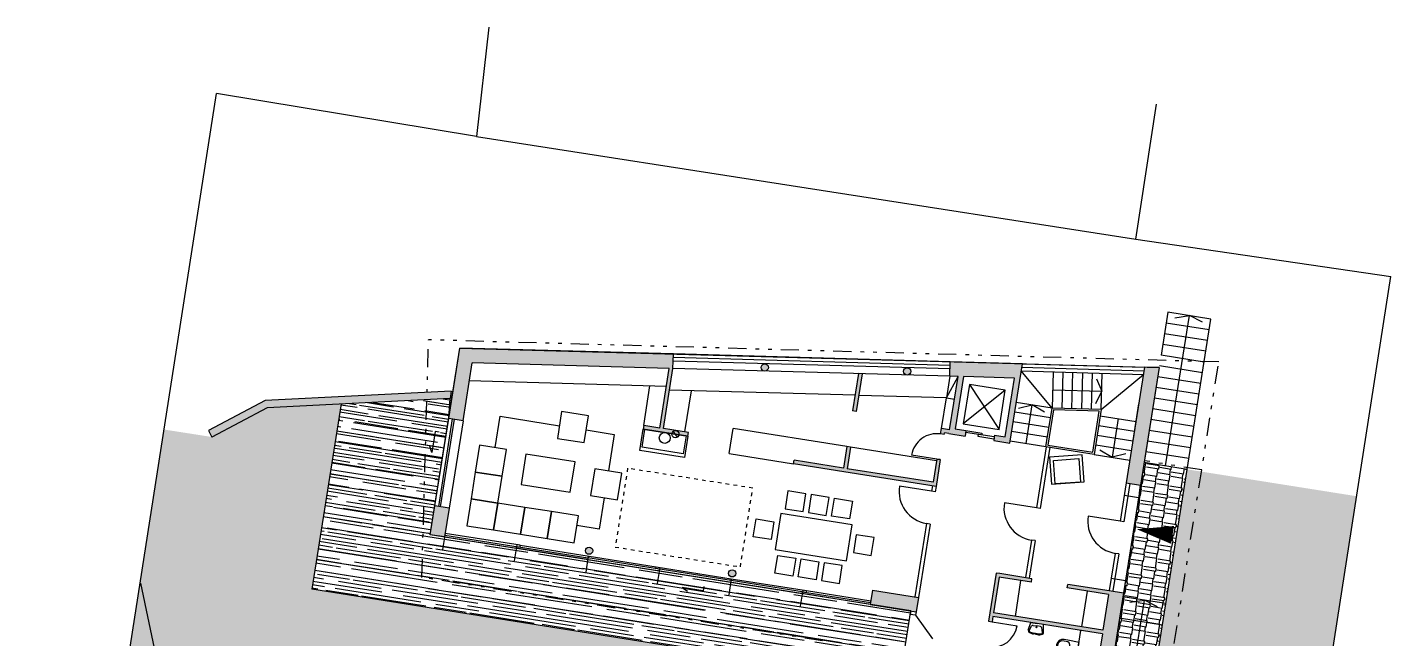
# Model space of a CAD drawing. Extents: x -640655 to -640254, y -1045449 to -1045159.
# Drawn here: x -640510.76 to -640473.11, y -1045379.89 to -1045363.01 of the extents above; entities that cross this region are included whole.
import ezdxf

# ---------------------------------------------------------------- set-up
doc = ezdxf.new("R2010")
doc.units = 0
doc.header["$MEASUREMENT"] = 0
doc.linetypes.add('DASHED1', pattern=[1, 0.3, -0.4, 0.3])
doc.linetypes.add('DIVIDE', pattern=[1.25, 0.5, -0.25, 0, -0.25, 0, -0.25])
doc.layers.get('0').update_dxf_attribs({"linetype": 'CONTINUOUS'})
doc.layers.add('FLOATING-WINDOWS', color=2, linetype='CONTINUOUS', plot=False)
for name, color, linetype in [('T_nabytek', 5, 'CONTINUOUS'), ('T_srafa', 8, 'CONTINUOUS'), ('T_tenka', 4, 'CONTINUOUS'), ('T_tlusta', 1, 'CONTINUOUS'), ('T_zarizovaky', 3, 'CONTINUOUS')]:
    doc.layers.add(name, color=color, linetype=linetype)
pattern_1 = [(80.999936149, (0, 0), (-0.088167652584, 0.121352647379), [0.028125, -0.18400703445]), (35.999936149, (0, 0), (-0.088167652607, 0.121352647411), [0.028125, -0.121875]), (125.999936149, (0, 0), (-0.121352647411, -0.088167652607), [0.028125, -0.121875])]

# ---------------------------------------------------------------- blocks, each defined once
blk = doc.blocks.new('CA0212B2$')
at = {"color": 0, "linetype": 'Continuous'}
for p, q in [((0, 0.166), (0.312, 0.179)), ((0, -0.166), (0, 0.166)), ((0.23, 0), (0.24, 0.058)), ((0.24, -0.058), (0.23, 0)), ((0.24, 0.058), (0.257, 0.083)), ((0.257, 0.083), (0.272, 0.11)), ((0.272, 0.11), (0.313, 0.136)), ((0.312, 0.179), (0.415, 0.18)), ((0.313, 0.136), (0.416, 0.139)), ((0.415, 0.18), (0.487, 0.169)), ((0.416, 0.139), (0.489, 0.13)), ((0.487, 0.169), (0.549, 0.131)), ((0.489, 0.13), (0.536, 0.101)), ((0.536, 0.101), (0.568, 0.055)), ((0.549, 0.131), (0.59, 0.071)), ((0.568, 0.055), (0.58, 0)), ((0.58, 0), (0.568, -0.055)), ((0.59, 0.071), (0.605, 0)), ((0.605, 0), (0.59, -0.071)), ((0.312, -0.179), (0, -0.166)), ((0.272, -0.11), (0.24, -0.058)), ((0.313, -0.136), (0.272, -0.11)), ((0.415, -0.18), (0.312, -0.179)), ((0.416, -0.139), (0.313, -0.136)), ((0.487, -0.169), (0.415, -0.18)), ((0.489, -0.13), (0.416, -0.139)), ((0.549, -0.131), (0.487, -0.169)), ((0.536, -0.101), (0.489, -0.13)), ((0.568, -0.055), (0.536, -0.101)), ((0.59, -0.071), (0.549, -0.131))]:
    blk.add_line(p, q, dxfattribs=at)
blk = doc.blocks.new('CA0336B2$')
at = {"color": 0}
for p, q in [((-0.178, -0.188), (-0.151, 0)), ((-0.151, 0), (0, 0)), ((0.151, 0), (0, 0)), ((0.178, -0.188), (0.151, 0)), ((-0.159, -0.191), (-0.118, -0.077)), ((-0.088, -0.057), (0, -0.057)), ((0, -0.233), (-0.044, -0.233)), ((0, -0.252), (-0.044, -0.252)), ((-0.038, -0.233), (0, -0.233)), ((0.088, -0.057), (0, -0.057)), ((0.038, -0.233), (0, -0.233)), ((0, -0.233), (0.044, -0.233)), ((0, -0.252), (0.044, -0.252)), ((0.159, -0.191), (0.118, -0.077))]:
    blk.add_line(p, q, dxfattribs=at)
blk.add_circle((0, -0.088), 0.0126, dxfattribs=at)
for centre, radius, start, end in [((-0.142, -0.194), 0.036, 170.4672, 244.9424), ((-0.142, -0.194), 0.0171, 169.7937, 244.9424), ((-0.044, 0.016), 0.268, 244.9424, 270), ((-0.044, 0.016), 0.249, 244.9424, 270), ((-0.088, -0.088), 0.0315, 90, 159.9708), ((0.044, 0.016), 0.249, 270, 295.0576), ((0.044, 0.016), 0.268, 270, 295.0576), ((0.088, -0.088), 0.0315, 20.0292, 90), ((0.142, -0.194), 0.0171, 295.0576, 10.2063), ((0.142, -0.194), 0.036, 295.0576, 9.5328)]:
    blk.add_arc(centre, radius, start, end, dxfattribs=at)

msp = doc.modelspace()

# ---------------------------------------------------------------- hatches: boundary and pattern name
at = {"layer": 'T_srafa', "linetype": 'Continuous'}
for points in [[(-640498.816, -1045371.862), (-640499.124, -1045373.806), (-640498.729, -1045373.868), (-640498.476, -1045372.271), (-640493.033, -1045372.423), (-640493.294, -1045374.07), (-640493.738, -1045373.999), (-640493.754, -1045374.098), (-640492.519, -1045374.293), (-640492.504, -1045374.195), (-640493.195, -1045374.085), (-640492.932, -1045372.426), (-640492.921, -1045372.026)], [(-640485.275, -1045372.24), (-640485.287, -1045372.64), (-640485.06, -1045372.646), (-640485.293, -1045374.122), (-640485.516, -1045374.087), (-640485.539, -1045374.235), (-640485.44, -1045374.25), (-640485.433, -1045374.201), (-640485.309, -1045374.22), (-640484.865, -1045374.291), (-640484.841, -1045374.143), (-640485.137, -1045374.096), (-640484.909, -1045372.65), (-640483.497, -1045372.69), (-640483.755, -1045374.315), (-640484.051, -1045374.268), (-640484.074, -1045374.416), (-640483.63, -1045374.486), (-640483.283, -1045372.295)], [(-640487.807, -1045372.569), (-640487.969, -1045373.597), (-640487.87, -1045373.612), (-640487.706, -1045372.572)], [(-640479.906, -1045372.39), (-640480.412, -1045375.586), (-640480.017, -1045375.648), (-640479.503, -1045372.401)], [(-640489.588, -1045374.96), (-640489.603, -1045375.059), (-640485.667, -1045375.682), (-640485.55, -1045374.942), (-640485.649, -1045374.926), (-640485.75, -1045375.568), (-640488.121, -1045375.193), (-640488.027, -1045374.6), (-640488.126, -1045374.584), (-640488.22, -1045375.177)], [(-640487.421, -1045378.543), (-640487.484, -1045378.938), (-640486.215, -1045379.139), (-640486.152, -1045378.744)]]:
    msp.add_hatch(color=256, dxfattribs=at).paths.add_polyline_path(points)
h = msp.add_hatch(color=256, dxfattribs=at)
h.dxf.hatch_style = 1
h.paths.add_polyline_path([(-640490.495, -1045372.382, 1), (-640490.298, -1045372.413, 1)])
h.paths.add_polyline_path([(-640486.564, -1045372.492, 1), (-640486.367, -1045372.523, 1)])
h = msp.add_hatch(color=256, dxfattribs=at)
h.dxf.hatch_style = 1
h.paths.add_polyline_path([(-640505.755, -1045374.141), (-640505.661, -1045374.318), (-640504.14, -1045373.51), (-640499.087, -1045373.253), (-640499.055, -1045373.051), (-640504.194, -1045373.312)])
h = msp.add_hatch(dxfattribs=at)
h.set_pattern_fill('GRASS', color=256, scale=0.15, style=0)
h.set_pattern_definition(pattern_1)
h.paths.add_polyline_path([(-640488.923, -1045380.735), (-640502.908, -1045378.52), (-640502.098, -1045373.406), (-640504.14, -1045373.51), (-640505.661, -1045374.318), (-640506.984, -1045374.112), (-640507.637, -1045378.305), (-640504.727, -1045392.154), (-640491.074, -1045394.316)])
h = msp.add_hatch(dxfattribs=at)
h.set_pattern_fill('AR-RROOF', color=256, scale=0.3, style=0)
h.set_pattern_definition([(350.99993615, (0, 0), (0.69880485945, 0.193058976496), [4.5, -0.6, 1.5, -0.3]), (350.99993615, (0.41755, 0.08574), (-0.23388865915, 0.44101824806), [0.9, -0.099, 1.8, -0.225]), (350.999936149, (0.18804, 0.2284), (1.57223708808, -0.045514161123), [2.4, -0.42, 1.2, -0.3])])
h.paths.add_polyline_path([(-640499.728, -1045373.286), (-640502.098, -1045373.406), (-640502.908, -1045378.52), (-640488.923, -1045380.735), (-640491.136, -1045394.711), (-640491.627, -1045397.812), (-640491.84, -1045399.156), (-640484.334, -1045400.345), (-640484.31, -1045400.196), (-640491.669, -1045399.031), (-640491.606, -1045398.636), (-640484.248, -1045399.801), (-640483.67, -1045396.152), (-640489.226, -1045395.272), (-640488.798, -1045379.945), (-640499.865, -1045378.192)])
h.paths.add_polyline_path([(-640488.643, -1045396.068, -1), (-640488.791, -1045396.044, -1)], flags=16)
h.paths.add_polyline_path([(-640499.087, -1045373.253), (-640499.728, -1045373.286), (-640499.865, -1045378.192), (-640488.798, -1045379.945), (-640489.226, -1045395.272), (-640483.67, -1045396.152), (-640483.618, -1045395.826), (-640486.026, -1045395.445), (-640486.046, -1045395.573), (-640486.194, -1045395.55), (-640486.186, -1045395.495), (-640488.741, -1045395.091), (-640488.75, -1045395.145), (-640488.898, -1045395.121), (-640488.878, -1045394.993), (-640486.363, -1045379.116), (-640499.632, -1045377.014), (-640499.038, -1045373.261)])
h.paths.add_polyline_path([(-640485.767, -1045399.974), (-640484.319, -1045400.203), (-640484.238, -1045399.692), (-640485.686, -1045399.462)], flags=24)
h = msp.add_hatch(dxfattribs=at)
h.set_pattern_fill('GRASS', color=256, scale=0.15, style=0)
h.set_pattern_definition(pattern_1)
h.paths.add_polyline_path([(-640474.055, -1045375.952), (-640478.733, -1045375.211), (-640480.352, -1045385.434), (-640480.056, -1045385.481), (-640481.894, -1045397.086), (-640477.455, -1045397.789)])
h.paths.add_polyline_path([(-640478.884, -1045383.906), (-640477.758, -1045384.084), (-640477.842, -1045384.618), (-640478.968, -1045384.439)], flags=24)
h = msp.add_hatch(dxfattribs=at)
h.set_pattern_fill('AR-RSHKE', color=256, scale=0.03, angle=90, style=0)
h.set_pattern_definition([(80.99993615, (0, 0), (-0.23589453207, 0.81189825085), [0.18, -0.15, 0.21, -0.09, 0.27, -0.12]), (80.99993615, (0.01334, 0.18013), (-0.23589453207, 0.81189825085), [0.15, -0.57, 0.12, -0.18]), (80.99993615, (0.1067, 0.52983), (-0.23589453207, 0.81189825085), [0.09, -0.93]), (170.99993615, (0, 0), (-0.395458809116, -0.195543678733), [0.345, -1.095]), (170.99993615, (0.02816, 0.17778), (-0.395458809116, -0.195543678733), [0.3375, -1.1025]), (170.99993615, (0.05162, 0.32594), (-0.395458809116, -0.195543678733), [0.315, -1.125]), (170.99993615, (0.1067, 0.52983), (-0.395458809116, -0.195543678733), [0.345, -1.095]), (170.99993615, (0.12078, 0.61872), (-0.395458809116, -0.195543678733), [0.345, -1.095]), (170.99993615, (0.1408, 0.88892), (-0.395458809116, -0.195543678733), [0.33, -1.11])])
h.paths.add_polyline_path([(-640478.832, -1045375.196), (-640479.918, -1045375.024), (-640480.505, -1045378.728), (-640479.419, -1045378.9)])
h.paths.add_polyline_path([(-640478.733, -1045375.211), (-640478.832, -1045375.196), (-640479.419, -1045378.9), (-640479.32, -1045378.915)])
h.paths.add_polyline_path([(-640479.912, -1045378.821), (-640480.505, -1045378.728), (-640480.599, -1045379.32), (-640480.006, -1045379.414)])
h.paths.add_polyline_path([(-640479.419, -1045378.9), (-640479.912, -1045378.821), (-640480.006, -1045379.414), (-640479.512, -1045379.492)])
h.paths.add_polyline_path([(-640479.32, -1045378.915), (-640479.419, -1045378.9), (-640479.512, -1045379.492), (-640479.414, -1045379.508)])
h.paths.add_polyline_path([(-640480.006, -1045379.414), (-640480.599, -1045379.32), (-640480.693, -1045379.913), (-640480.1, -1045380.007)])
h.paths.add_polyline_path([(-640479.512, -1045379.492), (-640480.006, -1045379.414), (-640480.1, -1045380.007), (-640479.606, -1045380.085)])
h.paths.add_polyline_path([(-640479.414, -1045379.508), (-640479.512, -1045379.492), (-640479.606, -1045380.085), (-640479.508, -1045380.1)])
h.paths.add_polyline_path([(-640480.1, -1045380.007), (-640480.693, -1045379.913), (-640480.787, -1045380.505), (-640480.194, -1045380.599)])
h.paths.add_polyline_path([(-640479.606, -1045380.085), (-640480.1, -1045380.007), (-640480.194, -1045380.599), (-640479.7, -1045380.677)])
h.paths.add_polyline_path([(-640479.508, -1045380.1), (-640479.606, -1045380.085), (-640479.7, -1045380.677), (-640479.601, -1045380.693)])
h.paths.add_polyline_path([(-640480.194, -1045380.599), (-640480.787, -1045380.505), (-640480.88, -1045381.098), (-640480.288, -1045381.192)])
h.paths.add_polyline_path([(-640479.7, -1045380.677), (-640480.194, -1045380.599), (-640480.288, -1045381.192), (-640479.794, -1045381.27)])
h.paths.add_polyline_path([(-640479.601, -1045380.693), (-640479.7, -1045380.677), (-640479.794, -1045381.27), (-640479.695, -1045381.286)])
h.paths.add_polyline_path([(-640480.303, -1045381.291), (-640480.896, -1045381.197), (-640480.974, -1045381.691), (-640480.382, -1045381.784)])
h.paths.add_polyline_path([(-640480.288, -1045381.192), (-640480.88, -1045381.098), (-640480.896, -1045381.197), (-640480.303, -1045381.291)])
h.paths.add_polyline_path([(-640479.794, -1045381.27), (-640480.288, -1045381.192), (-640480.303, -1045381.291), (-640479.81, -1045381.369)])
h.paths.add_polyline_path([(-640479.695, -1045381.286), (-640479.794, -1045381.27), (-640479.81, -1045381.369), (-640480.303, -1045381.291), (-640480.382, -1045381.784), (-640479.789, -1045381.878)])
h.paths.add_polyline_path([(-640480.382, -1045381.784), (-640480.974, -1045381.691), (-640481.068, -1045382.283), (-640480.476, -1045382.377)])
h.paths.add_polyline_path([(-640479.789, -1045381.878), (-640480.382, -1045381.784), (-640480.476, -1045382.377), (-640479.883, -1045382.471)])
h.paths.add_polyline_path([(-640480.476, -1045382.377), (-640481.068, -1045382.283), (-640481.162, -1045382.876), (-640480.569, -1045382.97)])
h.paths.add_polyline_path([(-640479.883, -1045382.471), (-640480.476, -1045382.377), (-640480.569, -1045382.97), (-640479.977, -1045383.064)])
h.paths.add_polyline_path([(-640480.569, -1045382.97), (-640481.162, -1045382.876), (-640481.256, -1045383.468), (-640480.663, -1045383.562)])
h.paths.add_polyline_path([(-640479.977, -1045383.064), (-640480.569, -1045382.97), (-640480.663, -1045383.562), (-640480.071, -1045383.656)])
h.paths.add_polyline_path([(-640480.071, -1045383.656), (-640481.256, -1045383.468), (-640481.537, -1045385.246), (-640480.352, -1045385.434)])
h = msp.add_hatch(color=256, dxfattribs=at)
h.dxf.hatch_style = 1
h.paths.add_polyline_path([(-640499.112, -1045376.285), (-640499.507, -1045376.222), (-640499.632, -1045377.014), (-640499.237, -1045377.077)])
h = msp.add_hatch(color=256, dxfattribs=at)
h.paths.add_polyline_path([(-640495.149, -1045377.471, 1), (-640495.346, -1045377.44, 1)])
h.paths.add_polyline_path([(-640491.198, -1045378.097, 1), (-640491.396, -1045378.066, 1)])
h = msp.add_hatch(dxfattribs=at)
h.set_pattern_fill('GRASS', color=256, scale=0.15, style=0)
h.set_pattern_definition(pattern_1)
h.paths.add_polyline_path([(-640500.286, -1045393.262), (-640504.788, -1045392.549), (-640504.727, -1045392.154), (-640507.637, -1045378.305), (-640510.726, -1045398.139), (-640509.186, -1045398.383), (-640505.205, -1045397.241), (-640505.166, -1045396.994), (-640500.411, -1045397.748)])
h.paths.add_polyline_path([(-640505.205, -1045397.241), (-640509.186, -1045398.383), (-640505.479, -1045398.97)])
h = msp.add_hatch(color=256, dxfattribs=at)
h.paths.add_polyline_path([(-640484.006, -1045378.072), (-640484.217, -1045379.405), (-640484.118, -1045379.421), (-640484.094, -1045379.273), (-640481.072, -1045379.751), (-640481.229, -1045380.739), (-640482.078, -1045380.605), (-640482.141, -1045381), (-640481.094, -1045381.165), (-640481.103, -1045381.227), (-640480.906, -1045381.258), (-640480.487, -1045378.615), (-640480.882, -1045378.553), (-640480.884, -1045378.566), (-640482.03, -1045378.385), (-640482.046, -1045378.483), (-640480.9, -1045378.665), (-640481.057, -1045379.653), (-640484.079, -1045379.174), (-640483.922, -1045378.186), (-640483.033, -1045378.327), (-640483.018, -1045378.228), (-640483.907, -1045378.087)])
h.paths.add_polyline_path([(-640484.326, -1045380.097), (-640484.412, -1045380.64), (-640484.215, -1045380.671), (-640484.152, -1045380.276), (-640484.251, -1045380.26), (-640484.227, -1045380.112)])

# ---------------------------------------------------------------- linework, layer by layer
at = {"linetype": 'Continuous'}
for p, q in [((-640485.381, -1045373.237), (-640485.06, -1045372.646)), ((-640492.806, -1045374.32), (-640492.924, -1045374.158))]:
    msp.add_line(p, q, dxfattribs=at)
msp.add_circle((-640492.865, -1045374.239), 0.1, dxfattribs=at)
at = {"layer": 'FLOATING-WINDOWS', "linetype": 'Continuous'}
for p, q in [((-640499.222, -1045376.978), (-640499.292, -1045377.42)), ((-640497.246, -1045377.291), (-640497.316, -1045377.733)), ((-640495.271, -1045377.604), (-640495.341, -1045378.046)), ((-640493.296, -1045377.917), (-640493.366, -1045378.359)), ((-640491.32, -1045378.229), (-640491.39, -1045378.672)), ((-640489.345, -1045378.542), (-640489.415, -1045378.985))]:
    msp.add_line(p, q, dxfattribs=at)
msp.add_lwpolyline([(-640498.816, -1045371.862), (-640479.503, -1045372.401), (-640483.952, -1045400.489), (-640484.347, -1045400.426), (-640483.618, -1045395.826), (-640488.878, -1045394.993), (-640486.363, -1045379.116), (-640499.632, -1045377.014), (-640498.816, -1045371.862)], close=True, dxfattribs=at)
at = {"layer": 'T_nabytek', "linetype": 'Continuous'}
for p, q in [((-640493.112, -1045372.921), (-640498.555, -1045372.769)), ((-640493.738, -1045373.999), (-640493.566, -1045372.909)), ((-640487.901, -1045373.167), (-640493.027, -1045373.024)), ((-640492.602, -1045374.179), (-640492.422, -1045373.041)), ((-640485.381, -1045373.237), (-640487.8, -1045373.17)), ((-640485.516, -1045374.087), (-640485.381, -1045373.237)), ((-640491.381, -1045374.777), (-640491.271, -1045374.086)), ((-640488.126, -1045374.584), (-640491.271, -1045374.086)), ((-640485.656, -1045374.975), (-640488.027, -1045374.6)), ((-640491.381, -1045374.777), (-640489.603, -1045375.059)), ((-640483.33, -1045378.28), (-640483.486, -1045379.268)), ((-640481.493, -1045378.571), (-640481.649, -1045379.559)), ((-640481.821, -1045380.645), (-640481.665, -1045379.658))]:
    msp.add_line(p, q, dxfattribs=at)
for points in [[(-640497.84, -1045374.612), (-640497.703, -1045373.747), (-640496.069, -1045374.006)], [(-640495.328, -1045374.123), (-640494.553, -1045374.246), (-640494.713, -1045375.255)], [(-640494.83, -1045375.996), (-640494.967, -1045376.859), (-640495.585, -1045376.761)]]:
    msp.add_lwpolyline(points, dxfattribs=at)
for points in [[(-640496.124, -1045374.355), (-640495.383, -1045374.473), (-640495.266, -1045373.732), (-640496.007, -1045373.615)], [(-640493.754, -1045374.098), (-640492.519, -1045374.293), (-640492.613, -1045374.886), (-640493.848, -1045374.691)], [(-640493.705, -1045374.106), (-640492.569, -1045374.286), (-640492.647, -1045374.779), (-640493.783, -1045374.6)], [(-640498.389, -1045375.284), (-640497.648, -1045375.402), (-640497.531, -1045374.661), (-640498.271, -1045374.544)], [(-640497.127, -1045375.629), (-640495.769, -1045375.844), (-640495.636, -1045375.007), (-640496.994, -1045374.792)], [(-640482.53, -1045374.873), (-640482.474, -1045375.621), (-640481.577, -1045375.554), (-640481.633, -1045374.806)], [(-640481.725, -1045374.913), (-640481.676, -1045375.561), (-640482.374, -1045375.614), (-640482.423, -1045374.966)], [(-640498.506, -1045376.025), (-640497.765, -1045376.142), (-640497.648, -1045375.402), (-640498.389, -1045375.284)], [(-640495.205, -1045375.937), (-640494.464, -1045376.054), (-640494.346, -1045375.313), (-640495.087, -1045375.196)], [(-640498.623, -1045376.766), (-640497.883, -1045376.883), (-640497.765, -1045376.142), (-640498.506, -1045376.025)], [(-640489.833, -1045376.3), (-640489.339, -1045376.378), (-640489.261, -1045375.884), (-640489.755, -1045375.806)], [(-640489.191, -1045376.401), (-640488.697, -1045376.48), (-640488.619, -1045375.986), (-640489.113, -1045375.908)], [(-640488.055, -1045376.581), (-640488.549, -1045376.503), (-640488.471, -1045376.009), (-640487.977, -1045376.088)], [(-640497.883, -1045376.883), (-640497.142, -1045377.001), (-640497.024, -1045376.26), (-640497.765, -1045376.142)], [(-640497.142, -1045377.001), (-640496.401, -1045377.118), (-640496.284, -1045376.377), (-640497.024, -1045376.26)], [(-640496.401, -1045377.118), (-640495.66, -1045377.235), (-640495.543, -1045376.494), (-640496.284, -1045376.377)], [(-640490.111, -1045377.42), (-640488.136, -1045377.733), (-640487.98, -1045376.745), (-640489.955, -1045376.432)], [(-640490.636, -1045376.578), (-640490.142, -1045376.656), (-640490.22, -1045377.15), (-640490.714, -1045377.071)], [(-640487.377, -1045377.094), (-640487.871, -1045377.016), (-640487.949, -1045377.509), (-640487.455, -1045377.588)], [(-640490.036, -1045377.584), (-640489.542, -1045377.662), (-640489.62, -1045378.156), (-640490.114, -1045378.078)], [(-640489.394, -1045377.685), (-640488.9, -1045377.764), (-640488.978, -1045378.258), (-640489.472, -1045378.179)], [(-640488.258, -1045377.865), (-640488.752, -1045377.787), (-640488.83, -1045378.281), (-640488.336, -1045378.359)]]:
    msp.add_lwpolyline(points, close=True, dxfattribs=at)
at = {"layer": 'T_nabytek', "linetype": 'DASHED1', "ltscale": 0.3}
msp.add_lwpolyline([(-640494.527, -1045377.355), (-640491.07, -1045377.903), (-640490.726, -1045375.73), (-640494.183, -1045375.182)], close=True, dxfattribs=at)
at = {"layer": 'T_nabytek', "linetype": 'Continuous'}
msp.add_circle((-640493.16, -1045374.344), 0.15, dxfattribs=at)
at = {"layer": 'T_srafa', "linetype": 'Continuous'}
msp.add_line((-640499.124, -1045373.806), (-640499.087, -1045373.253), dxfattribs=at)
at = {"layer": 'T_tenka', "linetype": 'Continuous'}
for p, q in [((-640479.261, -1045370.875), (-640479.449, -1045372.061)), ((-640479.326, -1045375.118), (-640478.669, -1045370.969)), ((-640478.123, -1045371.359), (-640479.308, -1045371.172)), ((-640478.076, -1045371.063), (-640479.261, -1045370.875)), ((-640478.733, -1045375.211), (-640478.076, -1045371.063)), ((-640478.17, -1045371.656), (-640479.355, -1045371.468)), ((-640478.217, -1045371.952), (-640479.402, -1045371.764)), ((-640485.281, -1045372.44), (-640492.927, -1045372.226)), ((-640485.278, -1045372.34), (-640492.924, -1045372.126)), ((-640485.275, -1045372.24), (-640492.921, -1045372.026)), ((-640483.283, -1045372.295), (-640479.906, -1045372.39)), ((-640478.264, -1045372.248), (-640479.449, -1045372.061)), ((-640485.287, -1045372.64), (-640492.932, -1045372.426)), ((-640483.315, -1045372.495), (-640479.938, -1045372.589)), ((-640482.464, -1045373.519), (-640483.315, -1045372.495)), ((-640483.299, -1045372.395), (-640479.922, -1045372.489)), ((-640482.453, -1045373.519), (-640482.425, -1045372.519)), ((-640482.183, -1045373.527), (-640482.155, -1045372.527)), ((-640481.913, -1045373.534), (-640481.885, -1045372.534)), ((-640481.643, -1045373.542), (-640481.615, -1045372.542)), ((-640481.373, -1045373.549), (-640481.345, -1045372.55)), ((-640481.103, -1045373.557), (-640481.076, -1045372.557)), ((-640481.103, -1045373.557), (-640479.938, -1045372.589)), ((-640478.358, -1045372.841), (-640479.543, -1045372.653)), ((-640478.311, -1045372.545), (-640479.496, -1045372.357)), ((-640483.753, -1045373.024), (-640484.913, -1045373.954)), ((-640484.74, -1045372.868), (-640483.925, -1045374.111)), ((-640482.439, -1045373.019), (-640481.09, -1045373.057)), ((-640478.405, -1045373.137), (-640479.59, -1045372.95)), ((-640502.098, -1045373.406), (-640502.908, -1045378.52)), ((-640482.464, -1045373.519), (-640483.452, -1045373.362)), ((-640483.176, -1045374.499), (-640483.008, -1045373.433)), ((-640480.226, -1045374.411), (-640480.066, -1045373.4)), ((-640478.452, -1045373.434), (-640479.637, -1045373.246)), ((-640499.507, -1045376.222), (-640499.124, -1045373.806)), ((-640499.026, -1045373.821), (-640499.408, -1045376.238)), ((-640498.976, -1045373.829), (-640499.359, -1045376.245)), ((-640482.507, -1045373.785), (-640483.494, -1045373.629)), ((-640482.606, -1045374.412), (-640482.464, -1045373.519)), ((-640481.103, -1045373.557), (-640482.464, -1045373.519)), ((-640481.103, -1045373.557), (-640481.3, -1045374.797)), ((-640481.131, -1045373.73), (-640480.143, -1045373.886)), ((-640481.131, -1045373.73), (-640480.143, -1045373.886)), ((-640480.637, -1045373.808), (-640480.806, -1045374.875)), ((-640478.545, -1045374.026), (-640479.731, -1045373.838)), ((-640478.498, -1045373.73), (-640479.684, -1045373.542)), ((-640499.497, -1045374.169), (-640499.588, -1045374.747)), ((-640499.384, -1045374.187), (-640499.497, -1045374.169)), ((-640498.729, -1045373.868), (-640499.112, -1045376.285)), ((-640484.059, -1045374.317), (-640484.849, -1045374.192)), ((-640484.842, -1045374.143), (-640484.398, -1045374.213)), ((-640484.398, -1045374.213), (-640484.405, -1045374.262)), ((-640482.591, -1045374.319), (-640483.579, -1045374.162)), ((-640482.549, -1045374.052), (-640483.536, -1045373.896)), ((-640481.173, -1045373.997), (-640480.185, -1045374.153)), ((-640478.592, -1045374.322), (-640479.778, -1045374.135)), ((-640499.588, -1045374.747), (-640499.643, -1045374.574)), ((-640484.503, -1045374.247), (-640484.511, -1045374.296)), ((-640484.511, -1045374.296), (-640484.067, -1045374.367)), ((-640482.633, -1045374.585), (-640483.621, -1045374.429)), ((-640482.623, -1045374.587), (-640482.891, -1045376.274)), ((-640482.525, -1045374.603), (-640482.792, -1045376.29)), ((-640482.633, -1045374.585), (-640482.606, -1045374.412)), ((-640481.3, -1045374.797), (-640482.633, -1045374.585)), ((-640481.258, -1045374.53), (-640480.27, -1045374.686)), ((-640481.215, -1045374.263), (-640480.228, -1045374.42)), ((-640478.639, -1045374.619), (-640479.825, -1045374.431)), ((-640485.649, -1045374.926), (-640486.34, -1045374.817)), ((-640481.3, -1045374.797), (-640480.312, -1045374.953)), ((-640478.686, -1045374.915), (-640479.871, -1045374.727)), ((-640480.606, -1045387.037), (-640478.733, -1045375.211)), ((-640478.733, -1045375.211), (-640479.918, -1045375.024)), ((-640485.789, -1045375.815), (-640486.678, -1045375.674)), ((-640485.766, -1045375.667), (-640485.789, -1045375.815)), ((-640485.667, -1045375.682), (-640485.691, -1045375.831)), ((-640480.412, -1045375.586), (-640480.579, -1045376.64)), ((-640480.314, -1045375.601), (-640480.481, -1045376.656)), ((-640480.051, -1045375.863), (-640480.017, -1045375.648)), ((-640485.691, -1045375.831), (-640485.789, -1045375.815)), ((-640480.466, -1045375.925), (-640480.071, -1045375.988)), ((-640482.891, -1045376.274), (-640483.779, -1045376.133)), ((-640482.792, -1045376.29), (-640482.891, -1045376.274)), ((-640485.93, -1045376.704), (-640486.251, -1045378.729)), ((-640485.831, -1045376.72), (-640486.152, -1045378.744)), ((-640485.831, -1045376.72), (-640485.93, -1045376.704)), ((-640480.579, -1045376.64), (-640481.468, -1045376.499)), ((-640480.481, -1045376.656), (-640480.579, -1045376.64)), ((-640499.237, -1045377.077), (-640497.262, -1045377.39)), ((-640483.031, -1045377.163), (-640483.196, -1045378.2)), ((-640482.933, -1045377.179), (-640483.097, -1045378.216)), ((-640482.933, -1045377.179), (-640483.031, -1045377.163)), ((-640497.148, -1045377.307), (-640493.394, -1045377.901)), ((-640480.72, -1045377.529), (-640480.882, -1045378.553)), ((-640480.621, -1045377.545), (-640480.784, -1045378.568)), ((-640480.621, -1045377.545), (-640480.72, -1045377.529)), ((-640504.727, -1045392.154), (-640507.628, -1045378.35)), ((-640493.311, -1045378.015), (-640489.361, -1045378.641)), ((-640480.828, -1045378.213), (-640480.433, -1045378.276)), ((-640480.442, -1045378.332), (-640480.487, -1045378.615)), ((-640488.923, -1045380.735), (-640502.908, -1045378.52)), ((-640492.098, -1045378.56), (-640492.676, -1045378.468)), ((-640492.676, -1045378.468), (-640492.528, -1045378.574)), ((-640492.08, -1045378.447), (-640492.098, -1045378.56)), ((-640489.246, -1045378.558), (-640487.468, -1045378.84)), ((-640479.32, -1045378.915), (-640480.505, -1045378.728)), ((-640486.363, -1045379.116), (-640486.379, -1045379.215)), ((-640480.663, -1045383.562), (-640479.912, -1045378.821)), ((-640486.23, -1045379.238), (-640486.379, -1045379.215)), ((-640486.215, -1045379.139), (-640486.23, -1045379.238)), ((-640486.23, -1045379.238), (-640485.76, -1045379.885)), ((-640484.118, -1045379.421), (-640483.427, -1045379.53)), ((-640479.414, -1045379.508), (-640480.599, -1045379.32))]:
    msp.add_line(p, q, dxfattribs=at)
at = {"layer": 'T_tenka', "linetype": 'DIVIDE'}
for p, q in [((-640499.865, -1045378.192), (-640499.682, -1045371.637)), ((-640477.859, -1045372.247), (-640499.682, -1045371.637)), ((-640479.316, -1045381.447), (-640477.859, -1045372.247)), ((-640478.33, -1045375.225), (-640479.911, -1045374.974)), ((-640488.798, -1045379.945), (-640499.865, -1045378.192))]:
    msp.add_line(p, q, dxfattribs=at)
at = {"layer": 'T_tenka', "linetype": 'DIVIDE', "ltscale": 0.5}
msp.add_line((-640480.051, -1045375.863), (-640480.442, -1045378.332), dxfattribs=at)
at = {"layer": 'T_tenka', "linetype": 'Continuous'}
for points in [[(-640483.925, -1045374.111), (-640483.753, -1045373.024), (-640484.74, -1045372.868), (-640484.913, -1045373.954)], [(-640481.162, -1045373.605), (-640482.422, -1045373.57), (-640482.576, -1045374.544), (-640481.341, -1045374.739)], [(-640497.148, -1045377.307), (-640499.222, -1045376.978), (-640499.23, -1045377.027), (-640497.155, -1045377.356)], [(-640497.254, -1045377.34), (-640495.279, -1045377.653), (-640495.287, -1045377.703), (-640497.262, -1045377.39)], [(-640493.303, -1045377.966), (-640495.279, -1045377.653), (-640495.287, -1045377.703), (-640493.311, -1045378.015)], [(-640493.394, -1045377.901), (-640491.32, -1045378.229), (-640491.328, -1045378.279), (-640493.402, -1045377.95)], [(-640491.32, -1045378.229), (-640489.246, -1045378.558), (-640489.254, -1045378.607), (-640491.328, -1045378.279)], [(-640489.353, -1045378.592), (-640487.476, -1045378.889), (-640487.484, -1045378.938), (-640489.361, -1045378.641)]]:
    msp.add_lwpolyline(points, close=True, dxfattribs=at)
for centre, radius, start, end in [((-640485.649, -1045374.926), 0.7, 80.9999, 170.9999), ((-640485.789, -1045375.815), 0.9, 170.9999, 260.9999), ((-640482.891, -1045376.274), 0.9, 170.9999, 260.9999), ((-640480.579, -1045376.64), 0.9, 170.9999, 260.9999), ((-640484.118, -1045379.421), 0.7, 260.9999, 350.9999)]:
    msp.add_arc(centre, radius, start, end, dxfattribs=at)
at = {"layer": 'T_tlusta', "color": 146, "linetype": 'Continuous'}
for p, q in [((-640498.013, -1045363.01), (-640498.36, -1045366.028)), ((-640510.762, -1045398.374), (-640505.54, -1045364.838)), ((-640498.36, -1045366.028), (-640505.54, -1045364.838)), ((-640480.15, -1045368.858), (-640479.577, -1045365.13)), ((-640498.36, -1045366.028), (-640480.15, -1045368.858)), ((-640480.15, -1045368.858), (-640473.11, -1045369.888)), ((-640477.8, -1045400.008), (-640473.11, -1045369.888))]:
    msp.add_line(p, q, dxfattribs=at)
at = {"layer": 'T_tlusta', "linetype": 'Continuous'}
for p, q in [((-640479.069, -1045371.028), (-640478.669, -1045370.969)), ((-640478.306, -1045371.149), (-640478.669, -1045370.969)), ((-640499.124, -1045373.806), (-640498.816, -1045371.862)), ((-640492.921, -1045372.026), (-640498.816, -1045371.862)), ((-640498.729, -1045373.868), (-640498.476, -1045372.271)), ((-640493.033, -1045372.423), (-640498.476, -1045372.271)), ((-640492.932, -1045372.426), (-640492.921, -1045372.026)), ((-640485.287, -1045372.64), (-640485.275, -1045372.24)), ((-640483.283, -1045372.295), (-640485.275, -1045372.24)), ((-640483.63, -1045374.486), (-640483.283, -1045372.295)), ((-640493.294, -1045374.07), (-640493.033, -1045372.423)), ((-640493.195, -1045374.085), (-640492.932, -1045372.426)), ((-640487.807, -1045372.569), (-640487.969, -1045373.597)), ((-640487.706, -1045372.572), (-640487.87, -1045373.612)), ((-640487.706, -1045372.572), (-640487.807, -1045372.569)), ((-640485.287, -1045372.64), (-640485.381, -1045373.237)), ((-640485.293, -1045374.122), (-640485.06, -1045372.646)), ((-640485.06, -1045372.646), (-640485.287, -1045372.64)), ((-640484.909, -1045372.65), (-640485.137, -1045374.096)), ((-640483.497, -1045372.69), (-640484.909, -1045372.65)), ((-640483.755, -1045374.315), (-640483.497, -1045372.69)), ((-640481.238, -1045372.709), (-640481.09, -1045373.057)), ((-640479.906, -1045372.39), (-640480.412, -1045375.586)), ((-640479.503, -1045372.401), (-640480.017, -1045375.648)), ((-640479.503, -1045372.401), (-640479.906, -1045372.39)), ((-640499.055, -1045373.051), (-640504.194, -1045373.312)), ((-640499.055, -1045373.051), (-640499.087, -1045373.253)), ((-640481.257, -1045373.396), (-640481.09, -1045373.057)), ((-640504.194, -1045373.312), (-640505.755, -1045374.141)), ((-640499.087, -1045373.253), (-640504.14, -1045373.51)), ((-640485.381, -1045373.237), (-640485.159, -1045373.272)), ((-640483.392, -1045373.521), (-640483.008, -1045373.433)), ((-640482.669, -1045373.636), (-640483.008, -1045373.433)), ((-640504.14, -1045373.51), (-640505.661, -1045374.318)), ((-640498.729, -1045373.868), (-640499.124, -1045373.806)), ((-640487.87, -1045373.612), (-640487.969, -1045373.597)), ((-640505.755, -1045374.141), (-640505.661, -1045374.318)), ((-640493.738, -1045373.999), (-640493.754, -1045374.098)), ((-640492.519, -1045374.293), (-640493.754, -1045374.098)), ((-640493.294, -1045374.07), (-640493.738, -1045373.999)), ((-640492.504, -1045374.195), (-640493.195, -1045374.085)), ((-640492.519, -1045374.293), (-640492.504, -1045374.195)), ((-640485.539, -1045374.235), (-640485.516, -1045374.087)), ((-640485.293, -1045374.122), (-640485.516, -1045374.087)), ((-640485.44, -1045374.25), (-640485.433, -1045374.201)), ((-640485.309, -1045374.22), (-640485.433, -1045374.201)), ((-640485.309, -1045374.22), (-640484.865, -1045374.291)), ((-640485.137, -1045374.096), (-640484.841, -1045374.143)), ((-640484.841, -1045374.143), (-640484.865, -1045374.291)), ((-640488.126, -1045374.584), (-640488.22, -1045375.177)), ((-640488.027, -1045374.6), (-640488.126, -1045374.584)), ((-640488.027, -1045374.6), (-640488.121, -1045375.193)), ((-640485.44, -1045374.25), (-640485.539, -1045374.235)), ((-640484.051, -1045374.268), (-640484.074, -1045374.416)), ((-640484.074, -1045374.416), (-640483.63, -1045374.486)), ((-640484.051, -1045374.268), (-640483.755, -1045374.315)), ((-640489.603, -1045375.059), (-640489.588, -1045374.96)), ((-640488.22, -1045375.177), (-640489.588, -1045374.96)), ((-640485.649, -1045374.926), (-640485.75, -1045375.568)), ((-640485.55, -1045374.942), (-640485.667, -1045375.682)), ((-640485.649, -1045374.926), (-640485.55, -1045374.942)), ((-640485.55, -1045374.942), (-640485.649, -1045374.926)), ((-640481.144, -1045374.672), (-640480.806, -1045374.875)), ((-640480.422, -1045374.786), (-640480.806, -1045374.875)), ((-640485.667, -1045375.682), (-640489.603, -1045375.059)), ((-640485.75, -1045375.568), (-640488.121, -1045375.193)), ((-640480.412, -1045375.586), (-640480.017, -1045375.648)), ((-640499.632, -1045377.014), (-640499.507, -1045376.222)), ((-640499.112, -1045376.285), (-640499.507, -1045376.222)), ((-640499.112, -1045376.285), (-640499.237, -1045377.077)), ((-640499.237, -1045377.077), (-640499.632, -1045377.014)), ((-640484.006, -1045378.072), (-640484.217, -1045379.405)), ((-640483.922, -1045378.186), (-640484.079, -1045379.174)), ((-640483.907, -1045378.087), (-640484.006, -1045378.072)), ((-640483.033, -1045378.327), (-640483.922, -1045378.186)), ((-640483.018, -1045378.228), (-640483.907, -1045378.087)), ((-640483.033, -1045378.327), (-640483.018, -1045378.228)), ((-640487.421, -1045378.543), (-640487.484, -1045378.938)), ((-640487.421, -1045378.543), (-640486.152, -1045378.744)), ((-640486.152, -1045378.744), (-640486.215, -1045379.139)), ((-640482.046, -1045378.483), (-640482.03, -1045378.385)), ((-640480.9, -1045378.665), (-640482.046, -1045378.483)), ((-640480.884, -1045378.566), (-640482.03, -1045378.385)), ((-640480.9, -1045378.665), (-640481.057, -1045379.653)), ((-640480.487, -1045378.615), (-640480.906, -1045381.258)), ((-640480.882, -1045378.553), (-640480.884, -1045378.566)), ((-640480.882, -1045378.553), (-640480.487, -1045378.615)), ((-640487.484, -1045378.938), (-640486.215, -1045379.139)), ((-640480.313, -1045378.88), (-640479.912, -1045378.821)), ((-640479.549, -1045379.001), (-640479.912, -1045378.821)), ((-640484.217, -1045379.405), (-640484.118, -1045379.421)), ((-640484.094, -1045379.273), (-640484.118, -1045379.421)), ((-640481.072, -1045379.751), (-640484.094, -1045379.273)), ((-640481.057, -1045379.653), (-640484.079, -1045379.174)), ((-640481.072, -1045379.751), (-640481.229, -1045380.739))]:
    msp.add_line(p, q, dxfattribs=at)
at = {"layer": 'T_tlusta', "color": 146, "linetype": 'Continuous'}
msp.add_lwpolyline([(-640479.135, -1045377.021, 0.5, 0, 0), (-640480.123, -1045376.864, 0, 0, 0)], format="xyseb", dxfattribs=at)
at = {"layer": 'T_tlusta', "linetype": 'Continuous'}
for centre in [(-640490.397, -1045372.398), (-640486.465, -1045372.507), (-640495.248, -1045377.456), (-640491.297, -1045378.081)]:
    msp.add_circle(centre, 0.1, dxfattribs=at)

# ---------------------------------------------------------------- block references
at = {"layer": 'T_zarizovaky', "linetype": 'Continuous', "xscale": 1.190476190267596, "yscale": 1.190476190531626, "zscale": 1.190476190475965, "rotation": 350.999936166075}
msp.add_blockref('CA0336B2$', (-640482.874, -1045379.466), dxfattribs=at)
at = {"layer": 'T_zarizovaky', "linetype": 'Continuous', "xscale": -1, "rotation": 350.9999361527239}
msp.add_blockref('CA0212B2$', (-640481.743, -1045380.151), dxfattribs=at)

doc.saveas('drawing.dxf')
